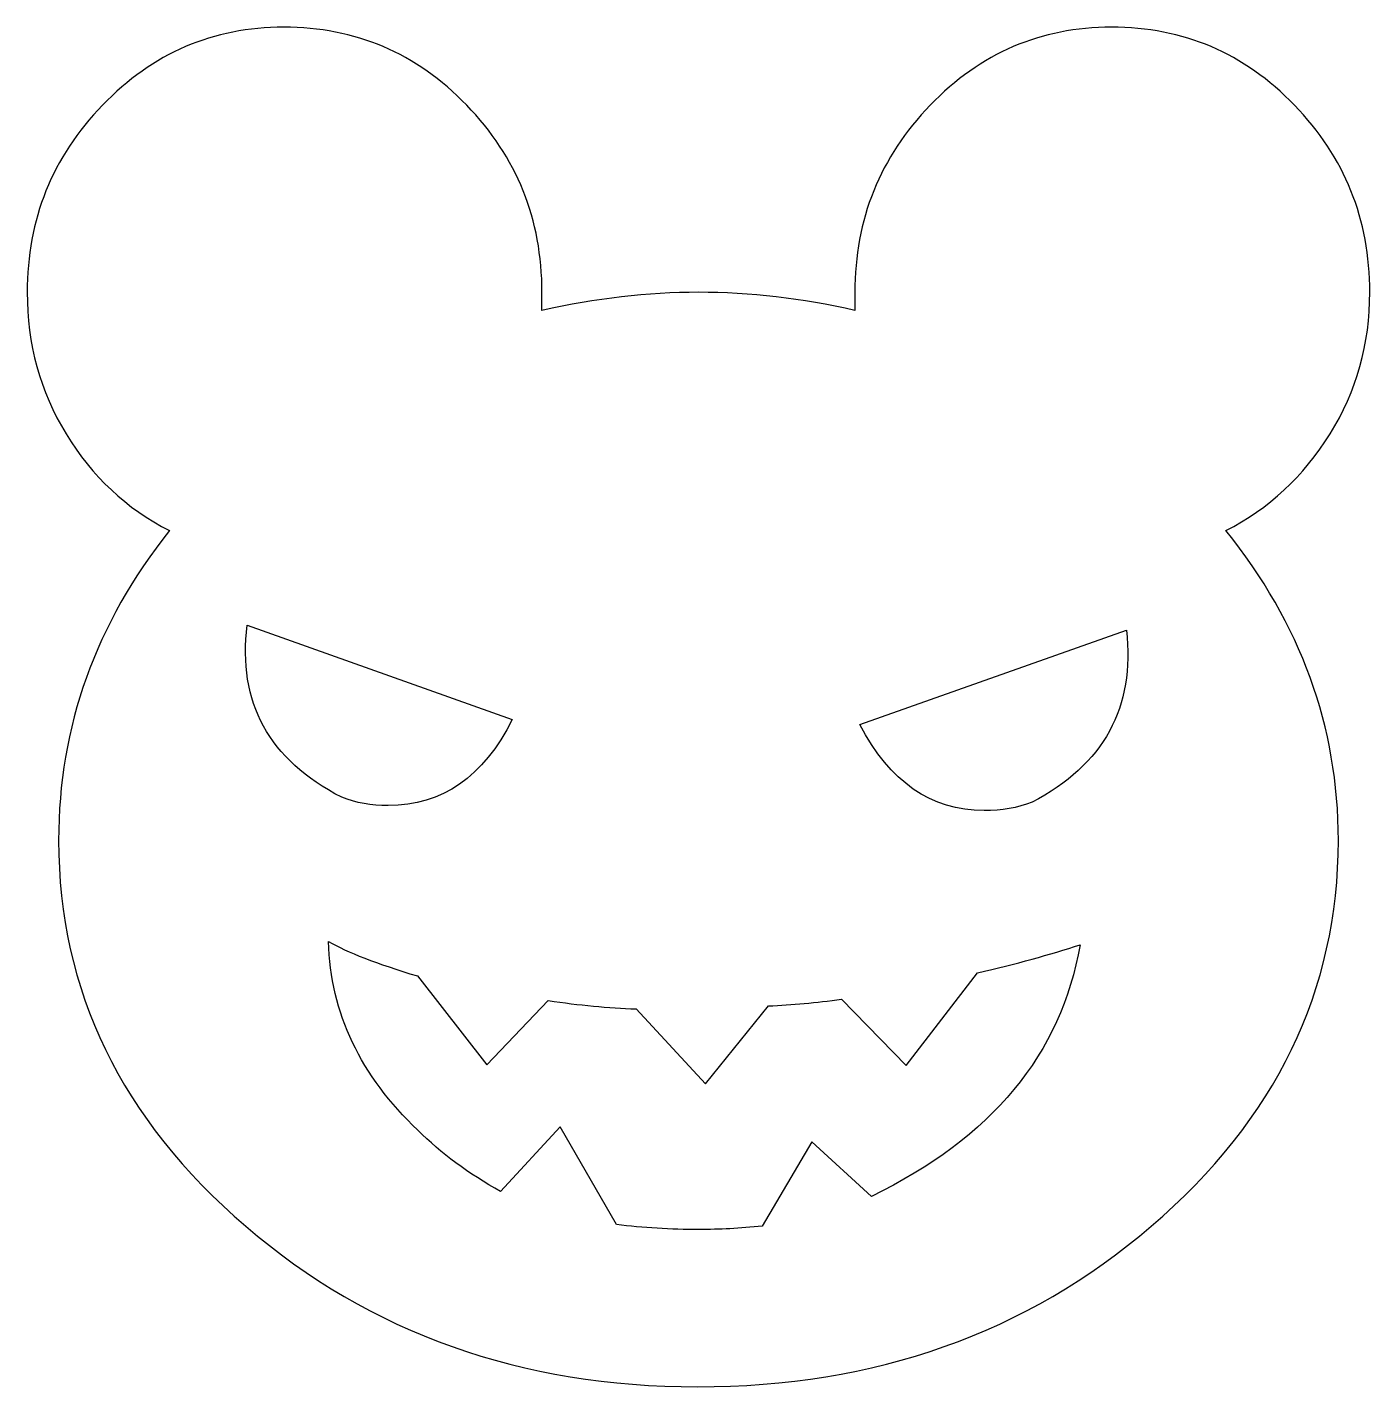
# Model space of a CAD drawing. Header units: centimetres. Extents: x -10.3 to 10.3, y -10.5 to 10.4.
import ezdxf

# ---------------------------------------------------------------- set-up
doc = ezdxf.new("R2010")
doc.units = ezdxf.units.CM
doc.header["$MEASUREMENT"] = 0
doc.layers.add('Layer 1', color=7, linetype='Continuous')

msp = doc.modelspace()

# ---------------------------------------------------------------- linework, layer by layer
at = {"layer": 'Layer 1'}
for points, knots in [([(9.72778, 4.17092), (9.32045, 3.51711), (8.78457, 3.01882), (8.12324, 2.68161), (8.12324, 2.68161), (9.27756, 1.2522), (9.856, -0.33805), (9.856, -2.08846), (9.856, -2.08846), (9.856, -4.40184), (8.89628, -6.38207), (6.97416, -8.03037), (6.97416, -8.03037), (5.05326, -9.67867), (2.72347, -10.50359), (-0.01367, -10.50359), (-0.01367, -10.50359), (-2.73308, -10.50359), (-5.05419, -9.67867), (-6.97541, -8.03037), (-6.97541, -8.03037), (-8.89627, -6.38207), (-9.85687, -4.40185), (-9.85687, -2.08846), (-9.85687, -2.08846), (-9.85687, -0.33806), (-9.28751, 1.2522), (-8.14838, 2.68161), (-8.14838, 2.68161), (-8.81217, 3.01885), (-9.34342, 3.51711), (-9.74204, 4.17092), (-9.74204, 4.17092), (-10.14161, 4.826), (-10.34095, 5.55313), (-10.34095, 6.35172), (-10.34095, 6.35172), (-10.34095, 7.47562), (-9.95564, 8.43375), (-9.18131, 9.23354), (-9.18131, 9.23354), (-8.40671, 10.03419), (-7.47683, 10.43379), (-6.38828, 10.43379), (-6.38828, 10.43379), (-5.28301, 10.43379), (-4.34443, 10.03422), (-3.57108, 9.23353), (-3.57108, 9.23353), (-2.79675, 8.43404), (-2.41117, 7.47561), (-2.41117, 6.35171), (-2.41117, 6.35171), (-2.41117, 6.30012), (-2.41117, 6.20828), (-2.41117, 6.07136), (-2.41117, 6.07136), (-1.5822, 6.25765), (-0.77835, 6.35171), (0.00059, 6.35171), (0.00059, 6.35171), (0.79479, 6.35171), (1.59738, 6.25762), (2.40891, 6.07136), (2.40891, 6.07136), (2.40931, 6.20828), (2.40891, 6.30012), (2.40891, 6.35171), (2.40891, 6.35171), (2.40931, 7.47561), (2.79578, 8.43374), (3.57009, 9.23353), (3.57009, 9.23353), (4.34228, 10.03419), (5.2743, 10.43379), (6.36314, 10.43379), (6.36314, 10.43379), (7.46812, 10.43379), (8.40699, 10.03422), (9.18008, 9.23353), (9.18008, 9.23353), (9.95438, 8.43404), (10.34094, 7.47561), (10.34094, 6.35171), (10.34094, 6.35171), (10.34095, 5.5535), (10.13725, 4.826), (9.72778, 4.17092)], [0, 0, 0, 0, 0.04347826, 0.04347826, 0.04347826, 0.04347826, 0.08695652, 0.08695652, 0.08695652, 0.08695652, 0.13043478, 0.13043478, 0.13043478, 0.13043478, 0.17391304, 0.17391304, 0.17391304, 0.17391304, 0.2173913, 0.2173913, 0.2173913, 0.2173913, 0.26086957, 0.26086957, 0.26086957, 0.26086957, 0.30434783, 0.30434783, 0.30434783, 0.30434783, 0.34782609, 0.34782609, 0.34782609, 0.34782609, 0.39130435, 0.39130435, 0.39130435, 0.39130435, 0.43478261, 0.43478261, 0.43478261, 0.43478261, 0.47826087, 0.47826087, 0.47826087, 0.47826087, 0.52173913, 0.52173913, 0.52173913, 0.52173913, 0.56521739, 0.56521739, 0.56521739, 0.56521739, 0.60869565, 0.60869565, 0.60869565, 0.60869565, 0.65217391, 0.65217391, 0.65217391, 0.65217391, 0.69565217, 0.69565217, 0.69565217, 0.69565217, 0.73913043, 0.73913043, 0.73913043, 0.73913043, 0.7826087, 0.7826087, 0.7826087, 0.7826087, 0.82608696, 0.82608696, 0.82608696, 0.82608696, 0.86956522, 0.86956522, 0.86956522, 0.86956522, 0.91304348, 0.91304348, 0.91304348, 0.91304348, 1, 1, 1, 1]), ([(-5.49661, -1.42475), (-5.27526, -1.51132), (-5.03679, -1.55291), (-4.78255, -1.55291), (-4.78255, -1.55291), (-3.9489, -1.55291), (-3.31144, -1.11143), (-2.86906, -0.22756), (-2.86906, -0.22756), (-2.86906, -0.22756), (-6.94997, 1.22699), (-6.94997, 1.22699), (-6.94997, 1.22699), (-7.10329, 0.03638), (-6.61834, -0.84757), (-5.49661, -1.42475), (-5.49661, -1.42475), (-5.49661, -1.42475), (-5.49661, -1.42475), (-5.49661, -1.42475)], [0, 0, 0, 0, 0.16666667, 0.16666667, 0.16666667, 0.16666667, 0.33333333, 0.33333333, 0.33333333, 0.33333333, 0.5, 0.5, 0.5, 0.5, 0.66666667, 0.66666667, 0.66666667, 0.66666667, 1, 1, 1, 1]), ([(6.59201, 1.14911), (6.59201, 1.14911), (2.48594, -0.30329), (2.48594, -0.30329), (2.48594, -0.30329), (2.94576, -1.18597), (3.58319, -1.63055), (4.39906, -1.63055), (4.39906, -1.63055), (4.67079, -1.63055), (4.91727, -1.58803), (5.13741, -1.50268), (5.13741, -1.50268), (6.24274, -0.92424), (6.72767, -0.0403), (6.59201, 1.14911), (6.59201, 1.14911), (6.59201, 1.14911), (6.59201, 1.14911), (6.59201, 1.14911)], [0, 0, 0, 0, 0.16666667, 0.16666667, 0.16666667, 0.16666667, 0.33333333, 0.33333333, 0.33333333, 0.33333333, 0.5, 0.5, 0.5, 0.5, 0.66666667, 0.66666667, 0.66666667, 0.66666667, 1, 1, 1, 1]), ([(5.87788, -3.69522), (5.41777, -3.84855), (4.89085, -3.99322), (4.29636, -4.1289), (4.29636, -4.1289), (4.29636, -4.1289), (3.19879, -5.55712), (3.19879, -5.55712), (3.19879, -5.55712), (3.19879, -5.55712), (2.20218, -4.53623), (2.20218, -4.53623), (2.20218, -4.53623), (1.81226, -4.5878), (1.43656, -4.62196), (1.08043, -4.63931), (1.08043, -4.63931), (1.08043, -4.63931), (0.1102, -5.83867), (0.1102, -5.83867), (0.1102, -5.83867), (0.1102, -5.83867), (-0.96218, -4.68532), (-0.96218, -4.68532), (-0.96218, -4.68532), (-1.38723, -4.66788), (-1.83829, -4.62629), (-2.31492, -4.55708), (-2.31492, -4.55708), (-2.31492, -4.55708), (-3.26126, -5.54625), (-3.26126, -5.54625), (-3.26126, -5.54625), (-3.26126, -5.54625), (-4.32896, -4.17608), (-4.32896, -4.17608), (-4.32896, -4.17608), (-4.95457, -3.99106), (-5.41222, -3.81349), (-5.69934, -3.6449), (-5.69934, -3.6449), (-5.66645, -4.74893), (-5.20634, -5.71825), (-4.3224, -6.55278), (-4.3224, -6.55278), (-3.9654, -6.90761), (-3.54034, -7.2231), (-3.04766, -7.49478), (-3.04766, -7.49478), (-3.04766, -7.49478), (-2.12985, -6.50127), (-2.12985, -6.50127), (-2.12985, -6.50127), (-2.12985, -6.50127), (-1.26241, -8.00392), (-1.26241, -8.00392), (-1.26241, -8.00392), (-0.85479, -8.05668), (-0.43003, -8.08181), (0.01243, -8.08181), (0.01243, -8.08181), (0.31824, -8.08181), (0.64111, -8.06419), (0.98205, -8.03032), (0.98205, -8.03032), (0.98205, -8.03032), (1.74638, -6.72915), (1.74638, -6.72915), (1.74638, -6.72915), (1.74638, -6.72915), (2.66451, -7.57238), (2.66451, -7.57238), (2.66451, -7.57238), (4.51768, -6.67115), (5.58882, -5.37858), (5.87788, -3.69522), (5.87788, -3.69522), (5.87788, -3.69522), (5.87788, -3.69522), (5.87788, -3.69522)], [0, 0, 0, 0, 0.04761905, 0.04761905, 0.04761905, 0.04761905, 0.0952381, 0.0952381, 0.0952381, 0.0952381, 0.14285714, 0.14285714, 0.14285714, 0.14285714, 0.19047619, 0.19047619, 0.19047619, 0.19047619, 0.23809524, 0.23809524, 0.23809524, 0.23809524, 0.28571429, 0.28571429, 0.28571429, 0.28571429, 0.33333333, 0.33333333, 0.33333333, 0.33333333, 0.38095238, 0.38095238, 0.38095238, 0.38095238, 0.42857143, 0.42857143, 0.42857143, 0.42857143, 0.47619048, 0.47619048, 0.47619048, 0.47619048, 0.52380952, 0.52380952, 0.52380952, 0.52380952, 0.57142857, 0.57142857, 0.57142857, 0.57142857, 0.61904762, 0.61904762, 0.61904762, 0.61904762, 0.66666667, 0.66666667, 0.66666667, 0.66666667, 0.71428571, 0.71428571, 0.71428571, 0.71428571, 0.76190476, 0.76190476, 0.76190476, 0.76190476, 0.80952381, 0.80952381, 0.80952381, 0.80952381, 0.85714286, 0.85714286, 0.85714286, 0.85714286, 0.9047619, 0.9047619, 0.9047619, 0.9047619, 1, 1, 1, 1])]:
    msp.add_open_spline(points, degree=3, knots=knots, dxfattribs=at)

doc.saveas('drawing.dxf')
